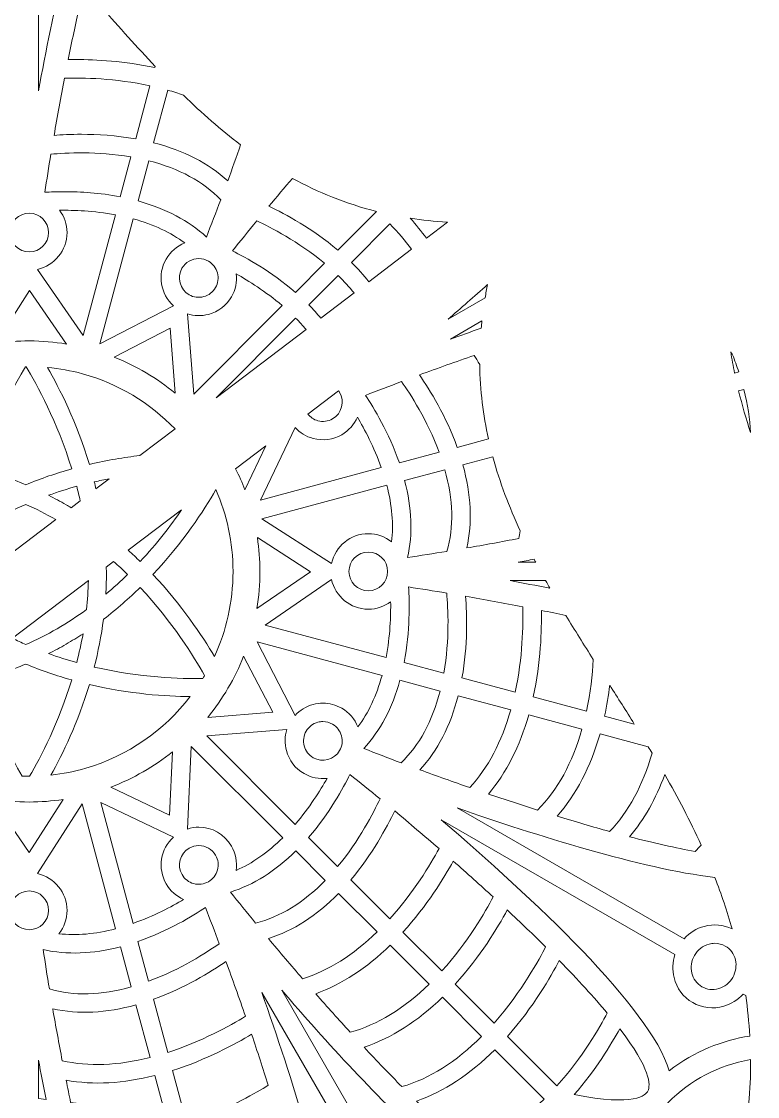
# Model space of a CAD drawing. Header units: millimetres. Extents: x 52 to 1305, y -358 to -18.
# Drawn here: x 1160.6 to 1244.2, y -247.4 to -125.2 of the extents above; entities that cross this region are included whole.
import ezdxf

# ---------------------------------------------------------------- set-up
doc = ezdxf.new("R2010")
doc.units = ezdxf.units.MM
doc.header["$MEASUREMENT"] = 0
doc.layers.add('Layer 1', color=7, linetype='Continuous')

msp = doc.modelspace()

# ---------------------------------------------------------------- linework, layer by layer
at = {"layer": 'Layer 1', "lineweight": 0}
for points, knots in [([(1304.68, -188.57), (1304.68, -159.12), (1295.81, -130.94), (1279.01, -107.05), (1283.1, -100.41), (1286.58, -96), (1286.61, -95.95), (1286.61, -95.95), (1290.7, -90.78), (1290.7, -90.78), (1290.7, -90.78), (1284.61, -93.28), (1284.61, -93.28), (1284.56, -93.3), (1279.24, -95.46), (1271.73, -97.57), (1268.94, -94.23), (1266.03, -91.04), (1263.06, -88.07), (1236.21, -61.22), (1200.52, -46.44), (1162.56, -46.44), (1124.59, -46.44), (1088.9, -61.22), (1062.06, -88.07), (1057.01, -93.11), (1052.29, -98.6), (1048.02, -104.39), (1041.03, -104.93), (1034.76, -102.76), (1031.22, -98.57), (1029.47, -96.5), (1028.57, -94.13), (1028.69, -91.89), (1028.92, -87.87), (1032.85, -84.07), (1036.95, -83.93), (1038.88, -83.85), (1040.82, -84.64), (1042.27, -86.07), (1043.69, -87.48), (1047.21, -91.36), (1047.25, -91.4), (1047.25, -91.4), (1047.77, -91.98), (1047.77, -91.98), (1047.77, -91.98), (1047.82, -91.2), (1047.82, -91.2), (1048.1, -86.29), (1045.92, -81.56), (1041.99, -78.56), (1037.98, -75.49), (1032.7, -74.63), (1027.86, -76.27), (1017.67, -79.74), (1011.92, -92.52), (1014.35, -100.54), (1016.61, -107.97), (1024.67, -117.36), (1037.04, -120.4), (1037.25, -120.46), (1037.47, -120.51), (1037.7, -120.56), (1026.4, -141.23), (1020.43, -164.74), (1020.43, -188.57), (1020.43, -211.7), (1026.07, -234.6), (1036.75, -254.82), (1036.75, -254.82), (1024.3, -262.34), (1024.3, -262.34), (1024.3, -262.34), (1048.6, -269.83), (1048.6, -269.83), (1047.35, -271.11), (1047.18, -273.16), (1048.29, -274.63), (1048.29, -274.63), (1048.56, -274.99), (1048.56, -274.99), (1049.07, -275.67), (1049.78, -276.14), (1050.6, -276.34), (1050.72, -276.37), (1050.85, -276.4), (1050.97, -276.41), (1051.94, -276.55), (1052.91, -276.3), (1053.69, -275.7), (1053.69, -275.7), (1053.83, -275.59), (1053.83, -275.59), (1053.83, -275.59), (1054.35, -301.27), (1054.35, -301.27), (1054.35, -301.27), (1064.24, -291.96), (1064.24, -291.96), (1064.47, -291.91), (1064.69, -291.87), (1064.92, -291.83), (1071.93, -298.46), (1079.51, -304.31), (1087.55, -309.32), (1087.48, -309.43), (1087.41, -309.54), (1087.35, -309.64), (1087.99, -309.92), (1088.63, -310.2), (1089.27, -310.5), (1089.28, -310.47), (1089.3, -310.44), (1089.32, -310.41), (1111.24, -323.62), (1136.42, -330.7), (1162.56, -330.7), (1172.85, -330.7), (1183.13, -329.59), (1193.13, -327.41), (1192.28, -342.47), (1201.08, -352.33), (1205.89, -355.45), (1207.12, -356.25), (1208.57, -356.86), (1210.19, -357.26), (1211.65, -357.61), (1213.26, -357.8), (1214.93, -357.8), (1221.3, -357.8), (1228.65, -355.1), (1232.81, -349.02), (1235.7, -344.8), (1236.33, -339.46), (1234.49, -334.75), (1232.68, -330.12), (1228.76, -326.72), (1223.98, -325.65), (1223.98, -325.65), (1223.23, -325.48), (1223.23, -325.48), (1223.23, -325.48), (1223.63, -326.15), (1223.63, -326.15), (1223.66, -326.19), (1226.41, -330.66), (1227.37, -332.42), (1228.35, -334.21), (1228.57, -336.3), (1227.97, -338.15), (1226.73, -342.02), (1222.06, -344.79), (1218.18, -343.97), (1218.17, -343.97), (1217.27, -343.8), (1216.67, -343.47), (1215.02, -342.73), (1213.54, -341.42), (1212.39, -339.68), (1209.4, -335.19), (1209, -328.64), (1211.31, -322.14), (1230.62, -315.11), (1247.88, -304.12), (1262.64, -289.48), (1263, -289.15), (1263.36, -288.83), (1263.72, -288.5), (1263.72, -288.5), (1263.67, -288.45), (1263.67, -288.45), (1263.71, -288.41), (1263.75, -288.37), (1263.79, -288.33), (1263.79, -288.36), (1263.8, -288.39), (1263.81, -288.42), (1264.54, -287.74), (1265.28, -287.05), (1266, -286.36), (1265.98, -286.28), (1265.96, -286.19), (1265.94, -286.1), (1290.96, -259.62), (1304.68, -225.15), (1304.68, -188.57)], [0, 0, 0, 0, 1, 1, 1, 2, 2, 2, 3, 3, 3, 4, 4, 4, 5, 5, 5, 6, 6, 6, 7, 7, 7, 8, 8, 8, 9, 9, 9, 10, 10, 10, 11, 11, 11, 12, 12, 12, 13, 13, 13, 14, 14, 14, 15, 15, 15, 16, 16, 16, 17, 17, 17, 18, 18, 18, 19, 19, 19, 20, 20, 20, 21, 21, 21, 22, 22, 22, 23, 23, 23, 24, 24, 24, 25, 25, 25, 26, 26, 26, 27, 27, 27, 28, 28, 28, 29, 29, 29, 30, 30, 30, 31, 31, 31, 32, 32, 32, 33, 33, 33, 34, 34, 34, 35, 35, 35, 36, 36, 36, 37, 37, 37, 38, 38, 38, 39, 39, 39, 40, 40, 40, 41, 41, 41, 42, 42, 42, 43, 43, 43, 44, 44, 44, 45, 45, 45, 46, 46, 46, 47, 47, 47, 48, 48, 48, 49, 49, 49, 50, 50, 50, 51, 51, 51, 52, 52, 52, 53, 53, 53, 54, 54, 54, 55, 55, 55, 56, 56, 56, 57, 57, 57, 58, 58, 58, 59, 59, 59, 60, 60, 60, 61, 61, 61, 62, 62, 62, 62]), ([(1162.5, -133.06), (1162.5, -133.06), (1162.5, -115.48), (1162.5, -115.48), (1163.52, -116.58), (1164.53, -117.69), (1165.52, -118.8), (1164.34, -123.65), (1163.33, -128.62), (1162.5, -133.06)], [0, 0, 0, 0, 1, 1, 1, 2, 2, 2, 3, 3, 3, 3]), ([(1167.15, -123.55), (1167.78, -123.52), (1168.64, -123.51), (1169.68, -123.53), (1171.7, -125.84), (1173.72, -128.11), (1175.77, -130.29), (1175.77, -130.29), (1175.73, -130.43), (1175.73, -130.43), (1172.27, -129.68), (1169.01, -129.51), (1166.78, -129.51), (1166.46, -129.51), (1166.16, -129.51), (1165.89, -129.52), (1166.3, -127.48), (1166.72, -125.47), (1167.15, -123.55)], [0, 0, 0, 0, 1, 1, 1, 2, 2, 2, 3, 3, 3, 4, 4, 4, 5, 5, 5, 6, 6, 6, 6]), ([(1175.18, -132.49), (1175.18, -132.49), (1173.56, -138.54), (1173.56, -138.54), (1171.34, -138.14), (1169.2, -138.01), (1167.4, -138.01), (1166.18, -138.01), (1165.12, -138.07), (1164.28, -138.14), (1164.65, -135.97), (1165.05, -133.78), (1165.47, -131.63), (1167.56, -131.57), (1171.24, -131.64), (1175.18, -132.49)], [0, 0, 0, 0, 1, 1, 1, 2, 2, 2, 3, 3, 3, 4, 4, 4, 5, 5, 5, 5]), ([(1184.02, -143.32), (1181.84, -141.31), (1179.02, -139.86), (1175.6, -138.98), (1175.6, -138.98), (1177.21, -132.99), (1177.21, -132.99), (1177.82, -133.16), (1178.41, -133.36), (1178.99, -133.57), (1181.07, -135.59), (1183.22, -137.49), (1185.49, -139.2), (1185.01, -140.57), (1184.52, -141.95), (1184.02, -143.32)], [0, 0, 0, 0, 1, 1, 1, 2, 2, 2, 3, 3, 3, 4, 4, 4, 5, 5, 5, 5]), ([(1173.01, -140.59), (1173.01, -140.59), (1171.8, -145.12), (1171.8, -145.12), (1169.45, -144.66), (1167.25, -144.54), (1165.53, -144.54), (1164.61, -144.54), (1163.82, -144.57), (1163.23, -144.61), (1163.44, -143.19), (1163.68, -141.73), (1163.92, -140.27), (1165.61, -140.12), (1169.19, -139.93), (1173.01, -140.59)], [0, 0, 0, 0, 1, 1, 1, 2, 2, 2, 3, 3, 3, 4, 4, 4, 5, 5, 5, 5]), ([(1181.6, -149.69), (1179.59, -147.83), (1176.98, -146.46), (1173.83, -145.59), (1173.83, -145.59), (1175.05, -141.02), (1175.05, -141.02), (1178.5, -141.9), (1181.25, -143.39), (1183.22, -145.46), (1182.68, -146.9), (1182.14, -148.32), (1181.6, -149.69)], [0, 0, 0, 0, 1, 1, 1, 2, 2, 2, 3, 3, 3, 4, 4, 4, 4]), ([(1200.93, -146.78), (1200.93, -146.78), (1196.53, -151.17), (1196.53, -151.17), (1193.64, -148.73), (1190.58, -147.08), (1188.7, -146.19), (1189.58, -145.13), (1190.48, -144.07), (1191.38, -143.02), (1194.3, -144.62), (1197.46, -145.9), (1200.93, -146.78)], [0, 0, 0, 0, 1, 1, 1, 2, 2, 2, 3, 3, 3, 4, 4, 4, 4]), ([(1164.91, -146.65), (1166.5, -146.63), (1168.8, -146.71), (1171.25, -147.17), (1171.25, -147.17), (1167.57, -160.9), (1167.57, -160.9), (1167.57, -160.9), (1162.38, -153.37), (1162.38, -153.37), (1164.3, -152.95), (1165.75, -151.22), (1165.75, -149.19), (1165.75, -148.26), (1165.45, -147.38), (1164.91, -146.65)], [0, 0, 0, 0, 1, 1, 1, 2, 2, 2, 3, 3, 3, 4, 4, 4, 5, 5, 5, 5]), ([(1163.66, -149.19), (1163.66, -150.4), (1162.67, -151.39), (1161.46, -151.39), (1160.25, -151.39), (1159.26, -150.4), (1159.26, -149.19), (1159.26, -147.97), (1160.25, -146.99), (1161.46, -146.99), (1162.67, -146.99), (1163.66, -147.97), (1163.66, -149.19)], [0, 0, 0, 0, 1, 1, 1, 2, 2, 2, 3, 3, 3, 4, 4, 4, 4]), ([(1179.14, -150.37), (1178.25, -150.72), (1177.5, -151.36), (1177.01, -152.2), (1176, -153.96), (1176.39, -156.18), (1177.84, -157.51), (1177.84, -157.51), (1169.48, -161.84), (1169.48, -161.84), (1169.48, -161.84), (1173.28, -147.63), (1173.28, -147.63), (1175.58, -148.26), (1177.54, -149.18), (1179.14, -150.37)], [0, 0, 0, 0, 1, 1, 1, 2, 2, 2, 3, 3, 3, 4, 4, 4, 5, 5, 5, 5]), ([(1191.72, -155.99), (1188.95, -153.6), (1186.08, -152.03), (1184.55, -151.27), (1185.44, -150.15), (1186.37, -149.01), (1187.32, -147.86), (1188.86, -148.57), (1192.05, -150.2), (1195.03, -152.68), (1195.03, -152.68), (1191.72, -155.99), (1191.72, -155.99)], [0, 0, 0, 0, 1, 1, 1, 2, 2, 2, 3, 3, 3, 4, 4, 4, 4]), ([(1206.6, -149.82), (1206.04, -149.05), (1205.43, -148.29), (1204.76, -147.55), (1206.14, -147.76), (1207.55, -147.91), (1208.99, -148), (1208.99, -148), (1206.6, -149.82), (1206.6, -149.82)], [0, 0, 0, 0, 1, 1, 1, 2, 2, 2, 3, 3, 3, 3]), ([(1202.46, -148.2), (1203.38, -149.15), (1204.2, -150.11), (1204.91, -151.09), (1204.91, -151.09), (1200.06, -154.78), (1200.06, -154.78), (1199.47, -154.03), (1198.81, -153.29), (1198.08, -152.58), (1198.08, -152.58), (1202.46, -148.2), (1202.46, -148.2)], [0, 0, 0, 0, 1, 1, 1, 2, 2, 2, 3, 3, 3, 4, 4, 4, 4]), ([(1178.82, -153.25), (1179.21, -152.57), (1179.95, -152.15), (1180.73, -152.15), (1181.12, -152.15), (1181.5, -152.25), (1181.83, -152.44), (1182.34, -152.74), (1182.7, -153.21), (1182.85, -153.78), (1183.01, -154.35), (1182.93, -154.94), (1182.63, -155.45), (1182.34, -155.96), (1181.87, -156.32), (1181.3, -156.47), (1180.73, -156.63), (1180.14, -156.55), (1179.63, -156.26), (1178.58, -155.65), (1178.22, -154.3), (1178.82, -153.25)], [0, 0, 0, 0, 1, 1, 1, 2, 2, 2, 3, 3, 3, 4, 4, 4, 5, 5, 5, 6, 6, 6, 7, 7, 7, 7]), ([(1184.99, -153.88), (1186.37, -154.66), (1188.32, -155.88), (1190.21, -157.49), (1190.21, -157.49), (1180.16, -167.55), (1180.16, -167.55), (1180.16, -167.55), (1179.43, -158.43), (1179.43, -158.43), (1180.21, -158.68), (1181.05, -158.7), (1181.84, -158.49), (1182.95, -158.19), (1183.87, -157.48), (1184.44, -156.49), (1184.91, -155.69), (1185.09, -154.78), (1184.99, -153.88)], [0, 0, 0, 0, 1, 1, 1, 2, 2, 2, 3, 3, 3, 4, 4, 4, 5, 5, 5, 6, 6, 6, 6]), ([(1198.38, -156.05), (1198.38, -156.05), (1194.6, -158.93), (1194.6, -158.93), (1194.18, -158.42), (1193.73, -157.91), (1193.24, -157.42), (1193.24, -157.42), (1196.58, -154.08), (1196.58, -154.08), (1197.25, -154.72), (1197.85, -155.38), (1198.38, -156.05)], [0, 0, 0, 0, 1, 1, 1, 2, 2, 2, 3, 3, 3, 4, 4, 4, 4]), ([(1209.07, -159.03), (1210.51, -157.79), (1212.02, -156.47), (1213.56, -155.1), (1213.45, -155.61), (1213.36, -156.11), (1213.28, -156.6), (1213.28, -156.6), (1209.07, -159.03), (1209.07, -159.03)], [0, 0, 0, 0, 1, 1, 1, 2, 2, 2, 3, 3, 3, 3]), ([(1165.69, -161.86), (1164.31, -161.63), (1162.9, -161.51), (1161.46, -161.51), (1160.16, -161.51), (1158.88, -161.61), (1157.62, -161.79), (1157.62, -161.79), (1161.49, -155.76), (1161.49, -155.76), (1161.49, -155.76), (1165.69, -161.86), (1165.69, -161.86)], [0, 0, 0, 0, 1, 1, 1, 2, 2, 2, 3, 3, 3, 4, 4, 4, 4]), ([(1182.69, -167.97), (1182.69, -167.97), (1191.74, -158.91), (1191.74, -158.91), (1192.16, -159.34), (1192.56, -159.77), (1192.92, -160.2), (1192.92, -160.2), (1182.69, -167.97), (1182.69, -167.97)], [0, 0, 0, 0, 1, 1, 1, 2, 2, 2, 3, 3, 3, 3]), ([(1171.1, -163.35), (1171.1, -163.35), (1177.47, -160.05), (1177.47, -160.05), (1177.47, -160.05), (1178.06, -167.45), (1178.06, -167.45), (1175.98, -165.75), (1173.63, -164.36), (1171.1, -163.35)], [0, 0, 0, 0, 1, 1, 1, 2, 2, 2, 3, 3, 3, 3]), ([(1212.83, -160.07), (1211.63, -160.48), (1210.46, -160.89), (1209.34, -161.29), (1209.34, -161.29), (1212.91, -159.23), (1212.91, -159.23), (1212.88, -159.51), (1212.86, -159.79), (1212.83, -160.07)], [0, 0, 0, 0, 1, 1, 1, 2, 2, 2, 3, 3, 3, 3]), ([(1212.05, -163.15), (1212.24, -163.45), (1212.45, -163.8), (1212.67, -164.19), (1212.7, -167.13), (1213.06, -169.94), (1213.66, -172.65), (1213.66, -172.65), (1210.11, -173.61), (1210.11, -173.61), (1208.82, -170.04), (1207, -167.09), (1205.82, -165.37), (1207.88, -164.61), (1209.98, -163.87), (1212.05, -163.15)], [0, 0, 0, 0, 1, 1, 1, 2, 2, 2, 3, 3, 3, 4, 4, 4, 5, 5, 5, 5]), ([(1242.11, -165.03), (1242.11, -165.03), (1241.64, -165.16), (1241.64, -165.16), (1241.48, -164.35), (1241.33, -163.55), (1241.2, -162.74), (1241.27, -162.86), (1241.34, -162.97), (1241.41, -163.08), (1241.65, -163.71), (1241.89, -164.36), (1242.11, -165.03)], [0, 0, 0, 0, 1, 1, 1, 2, 2, 2, 3, 3, 3, 4, 4, 4, 4]), ([(1155.84, -176.06), (1157.49, -170.67), (1159.81, -166.47), (1161.05, -164.44), (1161.06, -164.44), (1161.08, -164.44), (1161.09, -164.44), (1162.33, -166.47), (1164.64, -170.67), (1166.29, -176.06), (1164.59, -176.54), (1162.83, -177.13), (1161.07, -177.87), (1159.31, -177.13), (1157.55, -176.54), (1155.84, -176.06)], [0, 0, 0, 0, 1, 1, 1, 2, 2, 2, 3, 3, 3, 4, 4, 4, 5, 5, 5, 5]), ([(1178.03, -171.51), (1178.03, -171.51), (1174.03, -174.54), (1174.03, -174.54), (1172.26, -174.75), (1170.33, -175.07), (1168.29, -175.55), (1166.85, -170.76), (1164.9, -166.9), (1163.53, -164.53), (1164.89, -164.65), (1166.23, -164.89), (1167.51, -165.24), (1171.57, -166.36), (1175.18, -168.56), (1178.03, -171.51)], [0, 0, 0, 0, 1, 1, 1, 2, 2, 2, 3, 3, 3, 4, 4, 4, 5, 5, 5, 5]), ([(1199.68, -167.7), (1201.02, -167.18), (1202.4, -166.65), (1203.78, -166.13), (1204.77, -167.52), (1206.71, -170.52), (1208.05, -174.16), (1208.05, -174.16), (1203.53, -175.37), (1203.53, -175.37), (1202.33, -171.92), (1200.63, -169.12), (1199.68, -167.7)], [0, 0, 0, 0, 1, 1, 1, 2, 2, 2, 3, 3, 3, 4, 4, 4, 4]), ([(1196.74, -167.35), (1197.35, -168.4), (1196.99, -169.75), (1195.94, -170.36), (1195.42, -170.66), (1194.84, -170.74), (1194.27, -170.58), (1193.81, -170.46), (1193.42, -170.19), (1193.12, -169.83), (1193.12, -169.83), (1196.62, -167.17), (1196.62, -167.17), (1196.66, -167.23), (1196.71, -167.29), (1196.74, -167.35)], [0, 0, 0, 0, 1, 1, 1, 2, 2, 2, 3, 3, 3, 4, 4, 4, 5, 5, 5, 5]), ([(1242.1, -167.2), (1242.1, -167.2), (1242.69, -167.04), (1242.69, -167.04), (1243.12, -168.74), (1243.38, -170.37), (1243.46, -171.94), (1242.95, -170.39), (1242.49, -168.81), (1242.1, -167.2)], [0, 0, 0, 0, 1, 1, 1, 2, 2, 2, 3, 3, 3, 3]), ([(1201.48, -175.92), (1201.48, -175.92), (1187.74, -179.6), (1187.74, -179.6), (1187.74, -179.6), (1191.67, -171.34), (1191.67, -171.34), (1192.22, -171.95), (1192.92, -172.38), (1193.72, -172.6), (1194.82, -172.89), (1196, -172.73), (1196.98, -172.17), (1197.78, -171.7), (1198.4, -171.01), (1198.76, -170.17), (1199.57, -171.54), (1200.65, -173.57), (1201.48, -175.92)], [0, 0, 0, 0, 1, 1, 1, 2, 2, 2, 3, 3, 3, 4, 4, 4, 5, 5, 5, 6, 6, 6, 6]), ([(1188.35, -173.45), (1188.35, -173.45), (1185.98, -178.45), (1185.98, -178.45), (1185.67, -177.63), (1185.31, -176.83), (1184.92, -176.06), (1184.92, -176.06), (1188.35, -173.45), (1188.35, -173.45)], [0, 0, 0, 0, 1, 1, 1, 2, 2, 2, 3, 3, 3, 3]), ([(1210.75, -175.6), (1210.75, -175.6), (1214.16, -174.68), (1214.16, -174.68), (1214.94, -177.58), (1216.01, -180.38), (1217.27, -183.11), (1217.22, -183.4), (1217.17, -183.69), (1217.1, -183.97), (1215.15, -184.35), (1213.17, -184.71), (1211.19, -185.05), (1211.84, -182.17), (1211.69, -178.99), (1210.75, -175.6)], [0, 0, 0, 0, 1, 1, 1, 2, 2, 2, 3, 3, 3, 4, 4, 4, 5, 5, 5, 5]), ([(1168.85, -177.54), (1169.43, -177.4), (1170, -177.28), (1170.56, -177.18), (1170.56, -177.18), (1169.04, -178.33), (1169.04, -178.33), (1168.98, -178.07), (1168.91, -177.8), (1168.85, -177.54)], [0, 0, 0, 0, 1, 1, 1, 2, 2, 2, 3, 3, 3, 3]), ([(1208.93, -185.44), (1207.42, -185.69), (1205.92, -185.92), (1204.47, -186.14), (1205.07, -183.47), (1204.96, -180.53), (1204.13, -177.37), (1204.13, -177.37), (1208.7, -176.15), (1208.7, -176.15), (1209.66, -179.57), (1209.74, -182.69), (1208.93, -185.44)], [0, 0, 0, 0, 1, 1, 1, 2, 2, 2, 3, 3, 3, 4, 4, 4, 4]), ([(1166.22, -180.47), (1166.03, -180.36), (1165.84, -180.24), (1165.65, -180.13), (1164.99, -179.75), (1164.32, -179.4), (1163.65, -179.06), (1164.73, -178.67), (1165.8, -178.33), (1166.85, -178.04), (1166.99, -178.58), (1167.12, -179.13), (1167.25, -179.69), (1167.25, -179.69), (1166.22, -180.47), (1166.22, -180.47)], [0, 0, 0, 0, 1, 1, 1, 2, 2, 2, 3, 3, 3, 4, 4, 4, 5, 5, 5, 5]), ([(1175.52, -188.06), (1178.94, -184.42), (1181.31, -180.8), (1182.68, -178.42), (1183.92, -181.28), (1184.62, -184.42), (1184.62, -187.73), (1184.62, -191.18), (1183.86, -194.45), (1182.51, -197.41), (1181.11, -195.03), (1178.8, -191.56), (1175.52, -188.06)], [0, 0, 0, 0, 1, 1, 1, 2, 2, 2, 3, 3, 3, 4, 4, 4, 4]), ([(1200, -183.43), (1197.98, -183.43), (1196.25, -184.88), (1195.82, -186.8), (1195.82, -186.8), (1187.89, -181.72), (1187.89, -181.72), (1187.89, -181.72), (1202.1, -177.92), (1202.1, -177.92), (1202.7, -180.22), (1202.89, -182.38), (1202.65, -184.36), (1201.9, -183.76), (1200.98, -183.43), (1200, -183.43)], [0, 0, 0, 0, 1, 1, 1, 2, 2, 2, 3, 3, 3, 4, 4, 4, 5, 5, 5, 5]), ([(1153.95, -188.06), (1153.95, -186.71), (1154.03, -185.38), (1154.17, -184.08), (1155.22, -183.31), (1156.34, -182.57), (1157.51, -181.9), (1158.68, -181.22), (1159.87, -180.62), (1161.07, -180.09), (1162.21, -180.6), (1163.35, -181.17), (1164.47, -181.81), (1164.47, -181.81), (1153.99, -189.76), (1153.99, -189.76), (1153.97, -189.2), (1153.95, -188.63), (1153.95, -188.06)], [0, 0, 0, 0, 1, 1, 1, 2, 2, 2, 3, 3, 3, 4, 4, 4, 5, 5, 5, 6, 6, 6, 6]), ([(1178.78, -180.72), (1177.55, -182.51), (1175.98, -184.54), (1174.07, -186.59), (1173.64, -186.16), (1173.18, -185.74), (1172.72, -185.32), (1172.72, -185.32), (1178.78, -180.72), (1178.78, -180.72)], [0, 0, 0, 0, 1, 1, 1, 2, 2, 2, 3, 3, 3, 3]), ([(1187.39, -183.88), (1187.39, -183.88), (1193.43, -187.75), (1193.43, -187.75), (1193.43, -187.75), (1187.33, -191.95), (1187.33, -191.95), (1187.55, -190.57), (1187.68, -189.16), (1187.68, -187.72), (1187.68, -186.42), (1187.58, -185.14), (1187.39, -183.88)], [0, 0, 0, 0, 1, 1, 1, 2, 2, 2, 3, 3, 3, 4, 4, 4, 4]), ([(1197.8, -187.72), (1197.8, -186.51), (1198.79, -185.52), (1200, -185.52), (1201.21, -185.52), (1202.2, -186.51), (1202.2, -187.72), (1202.2, -188.94), (1201.21, -189.92), (1200, -189.92), (1198.79, -189.92), (1197.8, -188.94), (1197.8, -187.72)], [0, 0, 0, 0, 1, 1, 1, 2, 2, 2, 3, 3, 3, 4, 4, 4, 4]), ([(1171.05, -186.59), (1171.6, -187.07), (1172.13, -187.56), (1172.64, -188.06), (1171.86, -188.83), (1171.03, -189.59), (1170.16, -190.32), (1170.2, -189.58), (1170.23, -188.83), (1170.23, -188.06), (1170.23, -187.78), (1170.22, -187.5), (1170.21, -187.22), (1170.21, -187.22), (1171.05, -186.59), (1171.05, -186.59)], [0, 0, 0, 0, 1, 1, 1, 2, 2, 2, 3, 3, 3, 4, 4, 4, 5, 5, 5, 5]), ([(1217.04, -186.68), (1217.63, -186.57), (1218.24, -186.45), (1218.85, -186.33), (1218.91, -186.45), (1218.97, -186.56), (1219.03, -186.68), (1219.03, -186.68), (1217.04, -186.68), (1217.04, -186.68)], [0, 0, 0, 0, 1, 1, 1, 2, 2, 2, 3, 3, 3, 3]), ([(1164.63, -194.23), (1163.46, -194.91), (1162.26, -195.5), (1161.07, -196.03), (1160.56, -195.81), (1160.06, -195.57), (1159.55, -195.32), (1159.55, -195.32), (1168.18, -188.77), (1168.18, -188.77), (1168.16, -189.88), (1168.09, -190.97), (1167.97, -192.05), (1166.92, -192.82), (1165.8, -193.55), (1164.63, -194.23)], [0, 0, 0, 0, 1, 1, 1, 2, 2, 2, 3, 3, 3, 4, 4, 4, 5, 5, 5, 5]), ([(1195.81, -188.64), (1196.24, -190.56), (1197.96, -192.01), (1200, -192.01), (1200.93, -192.01), (1201.81, -191.71), (1202.54, -191.17), (1202.56, -192.76), (1202.48, -195.07), (1202.02, -197.51), (1202.02, -197.51), (1188.28, -193.83), (1188.28, -193.83), (1188.28, -193.83), (1195.81, -188.64), (1195.81, -188.64)], [0, 0, 0, 0, 1, 1, 1, 2, 2, 2, 3, 3, 3, 4, 4, 4, 5, 5, 5, 5]), ([(1216.12, -188.77), (1216.12, -188.77), (1220.15, -188.77), (1220.15, -188.77), (1220.32, -189.06), (1220.48, -189.35), (1220.64, -189.64), (1219.1, -189.33), (1217.58, -189.04), (1216.12, -188.77)], [0, 0, 0, 0, 1, 1, 1, 2, 2, 2, 3, 3, 3, 3]), ([(1169.9, -193.16), (1171.42, -192), (1172.81, -190.78), (1174.07, -189.54), (1177.75, -193.48), (1180.18, -197.41), (1181.38, -199.57), (1181.31, -199.68), (1181.25, -199.79), (1181.18, -199.9), (1178.72, -199.94), (1174.1, -199.8), (1168.85, -198.59), (1169.29, -196.87), (1169.65, -195.05), (1169.9, -193.16)], [0, 0, 0, 0, 1, 1, 1, 2, 2, 2, 3, 3, 3, 4, 4, 4, 5, 5, 5, 5]), ([(1204.07, -198.06), (1204.76, -194.47), (1204.69, -191.2), (1204.57, -189.49), (1205.99, -189.71), (1207.45, -189.94), (1208.91, -190.18), (1209.07, -191.88), (1209.25, -195.45), (1208.6, -199.27), (1208.6, -199.27), (1204.07, -198.06), (1204.07, -198.06)], [0, 0, 0, 0, 1, 1, 1, 2, 2, 2, 3, 3, 3, 4, 4, 4, 4]), ([(1216.7, -201.44), (1216.7, -201.44), (1210.65, -199.82), (1210.65, -199.82), (1211.32, -196.1), (1211.22, -192.62), (1211.05, -190.54), (1213.22, -190.92), (1215.41, -191.32), (1217.56, -191.73), (1217.61, -193.82), (1217.55, -197.5), (1216.7, -201.44)], [0, 0, 0, 0, 1, 1, 1, 2, 2, 2, 3, 3, 3, 4, 4, 4, 4]), ([(1219.67, -192.15), (1220.61, -192.34), (1221.54, -192.53), (1222.46, -192.72), (1223.47, -194.4), (1224.52, -196.07), (1225.58, -197.74), (1225.47, -199.49), (1225.25, -201.51), (1224.79, -203.61), (1224.79, -203.61), (1218.75, -201.99), (1218.75, -201.99), (1219.62, -198.04), (1219.71, -194.34), (1219.67, -192.15)], [0, 0, 0, 0, 1, 1, 1, 2, 2, 2, 3, 3, 3, 4, 4, 4, 5, 5, 5, 5]), ([(1167.57, -194.8), (1167.37, -195.93), (1167.13, -197.03), (1166.85, -198.08), (1165.8, -197.79), (1164.73, -197.46), (1163.65, -197.07), (1164.32, -196.73), (1164.99, -196.38), (1165.65, -195.99), (1166.31, -195.61), (1166.95, -195.21), (1167.57, -194.8)], [0, 0, 0, 0, 1, 1, 1, 2, 2, 2, 3, 3, 3, 4, 4, 4, 4]), ([(1196.98, -203.28), (1196.32, -202.9), (1195.59, -202.7), (1194.85, -202.7), (1194.48, -202.7), (1194.1, -202.75), (1193.73, -202.85), (1192.93, -203.06), (1192.22, -203.5), (1191.68, -204.1), (1191.68, -204.1), (1187.35, -195.74), (1187.35, -195.74), (1187.35, -195.74), (1201.56, -199.55), (1201.56, -199.55), (1200.93, -201.84), (1200.01, -203.81), (1198.82, -205.4), (1198.47, -204.51), (1197.83, -203.77), (1196.98, -203.28)], [0, 0, 0, 0, 1, 1, 1, 2, 2, 2, 3, 3, 3, 4, 4, 4, 5, 5, 5, 6, 6, 6, 7, 7, 7, 7]), ([(1189.13, -203.73), (1189.13, -203.73), (1181.74, -204.32), (1181.74, -204.32), (1183.44, -202.24), (1184.83, -199.89), (1185.83, -197.36), (1185.83, -197.36), (1189.13, -203.73), (1189.13, -203.73)], [0, 0, 0, 0, 1, 1, 1, 2, 2, 2, 3, 3, 3, 3]), ([(1155.84, -200.06), (1157.55, -199.59), (1159.31, -198.99), (1161.07, -198.25), (1162.83, -198.99), (1164.59, -199.59), (1166.29, -200.06), (1164.81, -204.92), (1162.78, -208.81), (1161.49, -211.01), (1161.48, -211.01), (1161.47, -211.01), (1161.46, -211.01), (1161.18, -211.01), (1160.91, -211), (1160.64, -210.99), (1159.34, -208.79), (1157.33, -204.91), (1155.84, -200.06)], [0, 0, 0, 0, 1, 1, 1, 2, 2, 2, 3, 3, 3, 4, 4, 4, 5, 5, 5, 6, 6, 6, 6]), ([(1203.6, -200.09), (1203.6, -200.09), (1208.16, -201.32), (1208.16, -201.32), (1207.29, -204.76), (1205.8, -207.51), (1203.72, -209.48), (1202.29, -208.94), (1200.87, -208.4), (1199.49, -207.86), (1201.35, -205.85), (1202.73, -203.24), (1203.6, -200.09)], [0, 0, 0, 0, 1, 1, 1, 2, 2, 2, 3, 3, 3, 4, 4, 4, 4]), ([(1167.89, -210.11), (1166.61, -210.47), (1165.29, -210.74), (1163.93, -210.88), (1165.26, -208.48), (1166.98, -204.91), (1168.29, -200.58), (1172.9, -201.66), (1177.01, -201.93), (1179.76, -201.96), (1176.79, -205.8), (1172.66, -208.69), (1167.89, -210.11)], [0, 0, 0, 0, 1, 1, 1, 2, 2, 2, 3, 3, 3, 4, 4, 4, 4]), ([(1230.24, -205.07), (1230.24, -205.07), (1226.85, -204.16), (1226.85, -204.16), (1227.11, -202.96), (1227.31, -201.78), (1227.44, -200.66), (1228.38, -202.12), (1229.32, -203.59), (1230.24, -205.07)], [0, 0, 0, 0, 1, 1, 1, 2, 2, 2, 3, 3, 3, 3]), ([(1205.87, -210.28), (1207.87, -208.11), (1209.33, -205.28), (1210.21, -201.86), (1210.21, -201.86), (1216.19, -203.47), (1216.19, -203.47), (1215.17, -207.09), (1213.6, -210.06), (1211.53, -212.3), (1209.66, -211.65), (1207.76, -210.97), (1205.87, -210.28)], [0, 0, 0, 0, 1, 1, 1, 2, 2, 2, 3, 3, 3, 4, 4, 4, 4]), ([(1224.29, -205.64), (1223.2, -209.48), (1221.51, -212.58), (1219.25, -214.86), (1217.44, -214.29), (1215.56, -213.67), (1213.66, -213.03), (1215.69, -210.63), (1217.22, -207.6), (1218.24, -204.02), (1218.24, -204.02), (1224.29, -205.64), (1224.29, -205.64)], [0, 0, 0, 0, 1, 1, 1, 2, 2, 2, 3, 3, 3, 4, 4, 4, 4]), ([(1196.74, -208.09), (1196.14, -209.14), (1194.79, -209.5), (1193.74, -208.9), (1193.23, -208.6), (1192.86, -208.13), (1192.71, -207.56), (1192.56, -206.99), (1192.64, -206.4), (1192.93, -205.89), (1193.23, -205.38), (1193.7, -205.02), (1194.27, -204.87), (1194.46, -204.82), (1194.65, -204.79), (1194.84, -204.79), (1195.23, -204.79), (1195.6, -204.89), (1195.94, -205.09), (1196.45, -205.38), (1196.81, -205.86), (1196.96, -206.42), (1197.12, -206.99), (1197.04, -207.58), (1196.74, -208.09)], [0, 0, 0, 0, 1, 1, 1, 2, 2, 2, 3, 3, 3, 4, 4, 4, 5, 5, 5, 6, 6, 6, 7, 7, 7, 8, 8, 8, 8]), ([(1190.75, -205.69), (1190.5, -206.47), (1190.48, -207.3), (1190.7, -208.1), (1190.99, -209.21), (1191.7, -210.13), (1192.7, -210.71), (1193.49, -211.16), (1194.41, -211.35), (1195.31, -211.25), (1194.53, -212.63), (1193.31, -214.59), (1191.69, -216.48), (1191.69, -216.48), (1181.64, -206.42), (1181.64, -206.42), (1181.64, -206.42), (1190.75, -205.69), (1190.75, -205.69)], [0, 0, 0, 0, 1, 1, 1, 2, 2, 2, 3, 3, 3, 4, 4, 4, 5, 5, 5, 6, 6, 6, 6]), ([(1227.43, -217.29), (1225.54, -216.77), (1223.54, -216.19), (1221.46, -215.55), (1223.63, -213.1), (1225.27, -209.95), (1226.34, -206.19), (1226.34, -206.19), (1231.83, -207.66), (1231.83, -207.66), (1231.98, -207.9), (1232.12, -208.13), (1232.26, -208.37), (1231.2, -212.05), (1229.58, -215.05), (1227.43, -217.29)], [0, 0, 0, 0, 1, 1, 1, 2, 2, 2, 3, 3, 3, 4, 4, 4, 5, 5, 5, 5]), ([(1180.75, -216.8), (1180.31, -216.8), (1179.87, -216.87), (1179.44, -217.01), (1179.44, -217.01), (1179.87, -207.61), (1179.87, -207.61), (1179.87, -207.61), (1190.27, -218.01), (1190.27, -218.01), (1188.58, -219.68), (1186.8, -220.93), (1184.97, -221.71), (1185.11, -220.77), (1184.94, -219.8), (1184.45, -218.96), (1184.45, -218.96), (1184.45, -218.96), (1184.45, -218.96), (1183.65, -217.58), (1182.23, -216.8), (1180.75, -216.8)], [0, 0, 0, 0, 1, 1, 1, 2, 2, 2, 3, 3, 3, 4, 4, 4, 5, 5, 5, 6, 6, 6, 7, 7, 7, 7]), ([(1177.75, -208.24), (1177.75, -208.24), (1177.42, -215.42), (1177.42, -215.42), (1177.42, -215.42), (1170.73, -212.24), (1170.73, -212.24), (1173.29, -211.27), (1175.65, -209.91), (1177.75, -208.24)], [0, 0, 0, 0, 1, 1, 1, 2, 2, 2, 3, 3, 3, 3]), ([(1197.91, -210.81), (1199.04, -211.71), (1200.18, -212.64), (1201.33, -213.58), (1200.61, -215.12), (1198.99, -218.31), (1196.51, -221.29), (1196.51, -221.29), (1193.2, -217.98), (1193.2, -217.98), (1195.59, -215.22), (1197.16, -212.35), (1197.91, -210.81)], [0, 0, 0, 0, 1, 1, 1, 2, 2, 2, 3, 3, 3, 4, 4, 4, 4]), ([(1237.83, -218.83), (1237.61, -219.09), (1237.39, -219.33), (1237.16, -219.57), (1234.97, -219.17), (1232.46, -218.61), (1229.7, -217.89), (1231.36, -215.94), (1232.7, -213.57), (1233.7, -210.82), (1235.18, -213.41), (1236.58, -216.07), (1237.83, -218.83)], [0, 0, 0, 0, 1, 1, 1, 2, 2, 2, 3, 3, 3, 4, 4, 4, 4]), ([(1157.24, -213.59), (1158.61, -213.82), (1160.02, -213.94), (1161.46, -213.94), (1162.77, -213.94), (1164.05, -213.84), (1165.3, -213.65), (1165.3, -213.65), (1161.44, -219.69), (1161.44, -219.69), (1161.44, -219.69), (1157.24, -213.59), (1157.24, -213.59)], [0, 0, 0, 0, 1, 1, 1, 2, 2, 2, 3, 3, 3, 4, 4, 4, 4]), ([(1162.39, -222.08), (1162.39, -222.08), (1167.46, -214.15), (1167.46, -214.15), (1167.46, -214.15), (1171.27, -228.36), (1171.27, -228.36), (1168.97, -228.96), (1166.81, -229.15), (1164.83, -228.92), (1165.42, -228.17), (1165.75, -227.24), (1165.75, -226.26), (1165.75, -224.24), (1164.3, -222.51), (1162.39, -222.08)], [0, 0, 0, 0, 1, 1, 1, 2, 2, 2, 3, 3, 3, 4, 4, 4, 5, 5, 5, 5]), ([(1169.59, -214), (1169.59, -214), (1177.85, -217.93), (1177.85, -217.93), (1176.39, -219.26), (1176, -221.48), (1177.02, -223.24), (1177.48, -224.05), (1178.18, -224.66), (1179.01, -225.02), (1177.65, -225.83), (1175.61, -226.92), (1173.27, -227.74), (1173.27, -227.74), (1169.59, -214), (1169.59, -214)], [0, 0, 0, 0, 1, 1, 1, 2, 2, 2, 3, 3, 3, 4, 4, 4, 5, 5, 5, 5]), ([(1202.44, -227.22), (1202.44, -227.22), (1198.01, -222.8), (1198.01, -222.8), (1200.45, -219.9), (1202.1, -216.84), (1203, -214.96), (1204.69, -216.37), (1206.38, -217.81), (1208.04, -219.24), (1207.04, -221.08), (1205.15, -224.23), (1202.44, -227.22)], [0, 0, 0, 0, 1, 1, 1, 2, 2, 2, 3, 3, 3, 4, 4, 4, 4]), ([(1238.19, -228.08), (1237.29, -228.32), (1236.51, -228.8), (1235.89, -229.49), (1235.89, -229.49), (1210.12, -214.61), (1210.12, -214.61), (1219.02, -217.73), (1230.92, -221.47), (1239.39, -222.53), (1240.13, -224.42), (1240.78, -226.37), (1241.35, -228.38), (1240.37, -227.9), (1239.27, -227.79), (1238.19, -228.08)], [0, 0, 0, 0, 1, 1, 1, 2, 2, 2, 3, 3, 3, 4, 4, 4, 5, 5, 5, 5]), ([(1208.28, -215.96), (1208.28, -215.96), (1234.84, -231.3), (1234.84, -231.3), (1234.57, -232.15), (1234.54, -233.04), (1234.75, -233.9), (1235.05, -235.12), (1235.8, -236.13), (1236.88, -236.75), (1237.94, -237.36), (1239.24, -237.51), (1240.41, -237.16), (1241.26, -236.92), (1242.02, -236.44), (1242.61, -235.78), (1242.61, -235.78), (1242.92, -235.96), (1242.92, -235.96), (1243.12, -237.45), (1243.27, -238.98), (1243.36, -240.55), (1240.28, -241.06), (1237.11, -242.24), (1234.2, -244.5), (1232.06, -237.32), (1218.56, -224.74), (1208.28, -215.96)], [0, 0, 0, 0, 1, 1, 1, 2, 2, 2, 3, 3, 3, 4, 4, 4, 5, 5, 5, 6, 6, 6, 7, 7, 7, 8, 8, 8, 9, 9, 9, 9]), ([(1179.63, -219.19), (1179.97, -219), (1180.35, -218.9), (1180.73, -218.9), (1181.52, -218.9), (1182.25, -219.32), (1182.64, -220), (1182.93, -220.51), (1183.01, -221.1), (1182.86, -221.67), (1182.71, -222.24), (1182.34, -222.71), (1181.83, -223), (1181.32, -223.3), (1180.73, -223.38), (1180.16, -223.22), (1179.6, -223.07), (1179.12, -222.71), (1178.83, -222.2), (1178.22, -221.15), (1178.58, -219.8), (1179.63, -219.19)], [0, 0, 0, 0, 1, 1, 1, 2, 2, 2, 3, 3, 3, 4, 4, 4, 5, 5, 5, 6, 6, 6, 7, 7, 7, 7]), ([(1191.77, -219.5), (1191.77, -219.5), (1195.11, -222.85), (1195.11, -222.85), (1192.63, -225.39), (1189.97, -227.02), (1187.19, -227.7), (1186.22, -226.52), (1185.26, -225.34), (1184.33, -224.18), (1186.95, -223.36), (1189.45, -221.8), (1191.77, -219.5)], [0, 0, 0, 0, 1, 1, 1, 2, 2, 2, 3, 3, 3, 4, 4, 4, 4]), ([(1209.66, -220.66), (1211.22, -222.04), (1212.74, -223.41), (1214.2, -224.74), (1213.32, -226.4), (1211.32, -229.88), (1208.37, -233.15), (1208.37, -233.15), (1203.94, -228.73), (1203.94, -228.73), (1206.67, -225.74), (1208.6, -222.58), (1209.66, -220.66)], [0, 0, 0, 0, 1, 1, 1, 2, 2, 2, 3, 3, 3, 4, 4, 4, 4]), ([(1159.26, -226.26), (1159.26, -225.05), (1160.25, -224.06), (1161.46, -224.06), (1162.68, -224.06), (1163.66, -225.05), (1163.66, -226.26), (1163.66, -227.48), (1162.68, -228.46), (1161.46, -228.46), (1160.25, -228.46), (1159.26, -227.48), (1159.26, -226.26)], [0, 0, 0, 0, 1, 1, 1, 2, 2, 2, 3, 3, 3, 4, 4, 4, 4]), ([(1196.61, -224.34), (1196.61, -224.34), (1200.99, -228.72), (1200.99, -228.72), (1198.29, -231.35), (1195.45, -233.13), (1192.53, -234.03), (1191.23, -232.53), (1189.93, -231), (1188.64, -229.46), (1191.47, -228.58), (1194.14, -226.86), (1196.61, -224.34)], [0, 0, 0, 0, 1, 1, 1, 2, 2, 2, 3, 3, 3, 4, 4, 4, 4]), ([(1175.03, -234.32), (1175.03, -234.32), (1173.82, -229.79), (1173.82, -229.79), (1177.28, -228.59), (1180.07, -226.89), (1181.49, -225.94), (1182.01, -227.28), (1182.54, -228.66), (1183.06, -230.05), (1181.67, -231.03), (1178.67, -232.98), (1175.03, -234.32)], [0, 0, 0, 0, 1, 1, 1, 2, 2, 2, 3, 3, 3, 4, 4, 4, 4]), ([(1209.87, -234.65), (1212.73, -231.52), (1214.71, -228.22), (1215.79, -226.22), (1217.33, -227.66), (1218.79, -229.06), (1220.15, -230.41), (1219.5, -231.69), (1217.48, -235.48), (1214.3, -239.08), (1214.3, -239.08), (1209.87, -234.65), (1209.87, -234.65)], [0, 0, 0, 0, 1, 1, 1, 2, 2, 2, 3, 3, 3, 4, 4, 4, 4]), ([(1171.82, -230.4), (1171.82, -230.4), (1173.04, -234.96), (1173.04, -234.96), (1169.62, -235.93), (1166.5, -236.01), (1163.75, -235.2), (1163.5, -233.7), (1163.27, -232.2), (1163.04, -230.73), (1165.73, -231.34), (1168.67, -231.22), (1171.82, -230.4)], [0, 0, 0, 0, 1, 1, 1, 2, 2, 2, 3, 3, 3, 4, 4, 4, 4]), ([(1202.49, -230.23), (1202.49, -230.23), (1206.92, -234.65), (1206.92, -234.65), (1204.06, -237.43), (1201.04, -239.27), (1197.94, -240.12), (1196.66, -238.71), (1195.34, -237.25), (1194.02, -235.74), (1196.97, -234.67), (1199.82, -232.82), (1202.49, -230.23)], [0, 0, 0, 0, 1, 1, 1, 2, 2, 2, 3, 3, 3, 4, 4, 4, 4]), ([(1241.42, -233.89), (1241.42, -233.89), (1241.42, -233.89), (1241.42, -233.89), (1241.07, -234.51), (1240.5, -234.96), (1239.83, -235.16), (1239.17, -235.35), (1238.49, -235.27), (1237.92, -234.94), (1237.34, -234.61), (1236.94, -234.06), (1236.77, -233.4), (1236.61, -232.72), (1236.71, -232), (1237.08, -231.38), (1237.45, -230.74), (1238.03, -230.28), (1238.73, -230.09), (1238.94, -230.04), (1239.17, -230.01), (1239.38, -230.01), (1239.81, -230.01), (1240.22, -230.12), (1240.58, -230.33), (1241.16, -230.66), (1241.56, -231.21), (1241.73, -231.88), (1241.89, -232.56), (1241.78, -233.27), (1241.42, -233.89)], [0, 0, 0, 0, 1, 1, 1, 2, 2, 2, 3, 3, 3, 4, 4, 4, 5, 5, 5, 6, 6, 6, 7, 7, 7, 8, 8, 8, 9, 9, 9, 10, 10, 10, 10]), ([(1183.82, -232.08), (1184.58, -234.14), (1185.32, -236.24), (1186.04, -238.31), (1184.26, -239.4), (1181.04, -241.18), (1177.2, -242.42), (1177.2, -242.42), (1175.58, -236.37), (1175.58, -236.37), (1179.14, -235.09), (1182.1, -233.26), (1183.82, -232.08)], [0, 0, 0, 0, 1, 1, 1, 2, 2, 2, 3, 3, 3, 4, 4, 4, 4]), ([(1215.81, -240.59), (1218.78, -237.25), (1220.76, -233.79), (1221.7, -231.97), (1223.84, -234.15), (1225.67, -236.15), (1227.16, -237.94), (1226.32, -239.55), (1224.34, -243), (1221.44, -246.22), (1221.44, -246.22), (1215.81, -240.59), (1215.81, -240.59)], [0, 0, 0, 0, 1, 1, 1, 2, 2, 2, 3, 3, 3, 4, 4, 4, 4]), ([(1187.89, -235.59), (1187.89, -235.59), (1197.29, -251.87), (1197.29, -251.87), (1197.29, -251.87), (1192.96, -251.35), (1192.96, -251.35), (1191.44, -245.95), (1189.6, -240.42), (1187.89, -235.59)], [0, 0, 0, 0, 1, 1, 1, 2, 2, 2, 3, 3, 3, 3]), ([(1190.16, -235.34), (1195.12, -241.12), (1201.32, -247.92), (1207.02, -253.05), (1207.02, -253.05), (1199.88, -252.18), (1199.88, -252.18), (1199.88, -252.18), (1190.16, -235.34), (1190.16, -235.34)], [0, 0, 0, 0, 1, 1, 1, 2, 2, 2, 3, 3, 3, 3]), ([(1173.59, -237.01), (1173.59, -237.01), (1175.19, -242.99), (1175.19, -242.99), (1171.54, -243.91), (1168.19, -244.04), (1165.21, -243.36), (1164.84, -241.42), (1164.48, -239.44), (1164.13, -237.46), (1167.04, -238.11), (1170.21, -237.95), (1173.59, -237.01)], [0, 0, 0, 0, 1, 1, 1, 2, 2, 2, 3, 3, 3, 4, 4, 4, 4]), ([(1208.42, -236.15), (1208.42, -236.15), (1212.87, -240.6), (1212.87, -240.6), (1209.99, -243.48), (1206.95, -245.4), (1203.82, -246.31), (1202.44, -244.91), (1200.99, -243.4), (1199.52, -241.82), (1202.62, -240.78), (1205.61, -238.88), (1208.42, -236.15)], [0, 0, 0, 0, 1, 1, 1, 2, 2, 2, 3, 3, 3, 4, 4, 4, 4]), ([(1179.14, -249.67), (1179.14, -249.67), (1177.75, -244.47), (1177.75, -244.47), (1181.6, -243.25), (1184.86, -241.48), (1186.73, -240.35), (1187.4, -242.31), (1188.03, -244.26), (1188.62, -246.15), (1187.26, -247), (1184.5, -248.61), (1181.08, -249.91), (1181.08, -249.91), (1179.14, -249.67), (1179.14, -249.67)], [0, 0, 0, 0, 1, 1, 1, 2, 2, 2, 3, 3, 3, 4, 4, 4, 5, 5, 5, 5]), ([(1228.59, -239.72), (1232.1, -244.3), (1232.1, -246.12), (1231.78, -246.81), (1231.56, -247.26), (1230.34, -248.58), (1223.39, -247.22), (1225.84, -244.42), (1227.59, -241.54), (1228.59, -239.72)], [0, 0, 0, 0, 1, 1, 1, 2, 2, 2, 3, 3, 3, 3]), ([(1205.48, -247.96), (1208.59, -246.86), (1211.57, -244.9), (1214.37, -242.11), (1214.37, -242.11), (1220, -247.73), (1220, -247.73), (1217.17, -250.49), (1214.18, -252.31), (1211.11, -253.15), (1209.41, -251.71), (1207.52, -249.97), (1205.48, -247.96)], [0, 0, 0, 0, 1, 1, 1, 2, 2, 2, 3, 3, 3, 4, 4, 4, 4]), ([(1228.5, -250.47), (1231.38, -250.47), (1233.2, -249.71), (1234.06, -248.15), (1236.64, -245.54), (1239.78, -243.9), (1243.44, -243.22), (1243.46, -245.78), (1243.48, -249.11), (1242.04, -253.69), (1240.32, -254.46), (1238.54, -254.92), (1236.54, -254.73), (1233.28, -254.41), (1230.12, -252.43), (1227.05, -250.41), (1227.56, -250.45), (1228.05, -250.47), (1228.5, -250.47)], [0, 0, 0, 0, 1, 1, 1, 2, 2, 2, 3, 3, 3, 4, 4, 4, 5, 5, 5, 6, 6, 6, 6]), ([(1162.51, -243.3), (1162.78, -244.74), (1163.07, -246.24), (1163.38, -247.76), (1163.38, -247.76), (1162.51, -247.66), (1162.51, -247.66), (1162.51, -247.66), (1162.51, -243.3), (1162.51, -243.3)], [0, 0, 0, 0, 1, 1, 1, 2, 2, 2, 3, 3, 3, 3]), ([(1165.65, -245.58), (1168.76, -246.14), (1172.14, -245.95), (1175.74, -245.04), (1175.74, -245.04), (1176.91, -249.4), (1176.91, -249.4), (1176.91, -249.4), (1166.16, -248.1), (1166.16, -248.1), (1165.99, -247.27), (1165.82, -246.43), (1165.65, -245.58)], [0, 0, 0, 0, 1, 1, 1, 2, 2, 2, 3, 3, 3, 4, 4, 4, 4])]:
    msp.add_open_spline(points, degree=3, knots=knots, dxfattribs=at)

doc.saveas('drawing.dxf')
